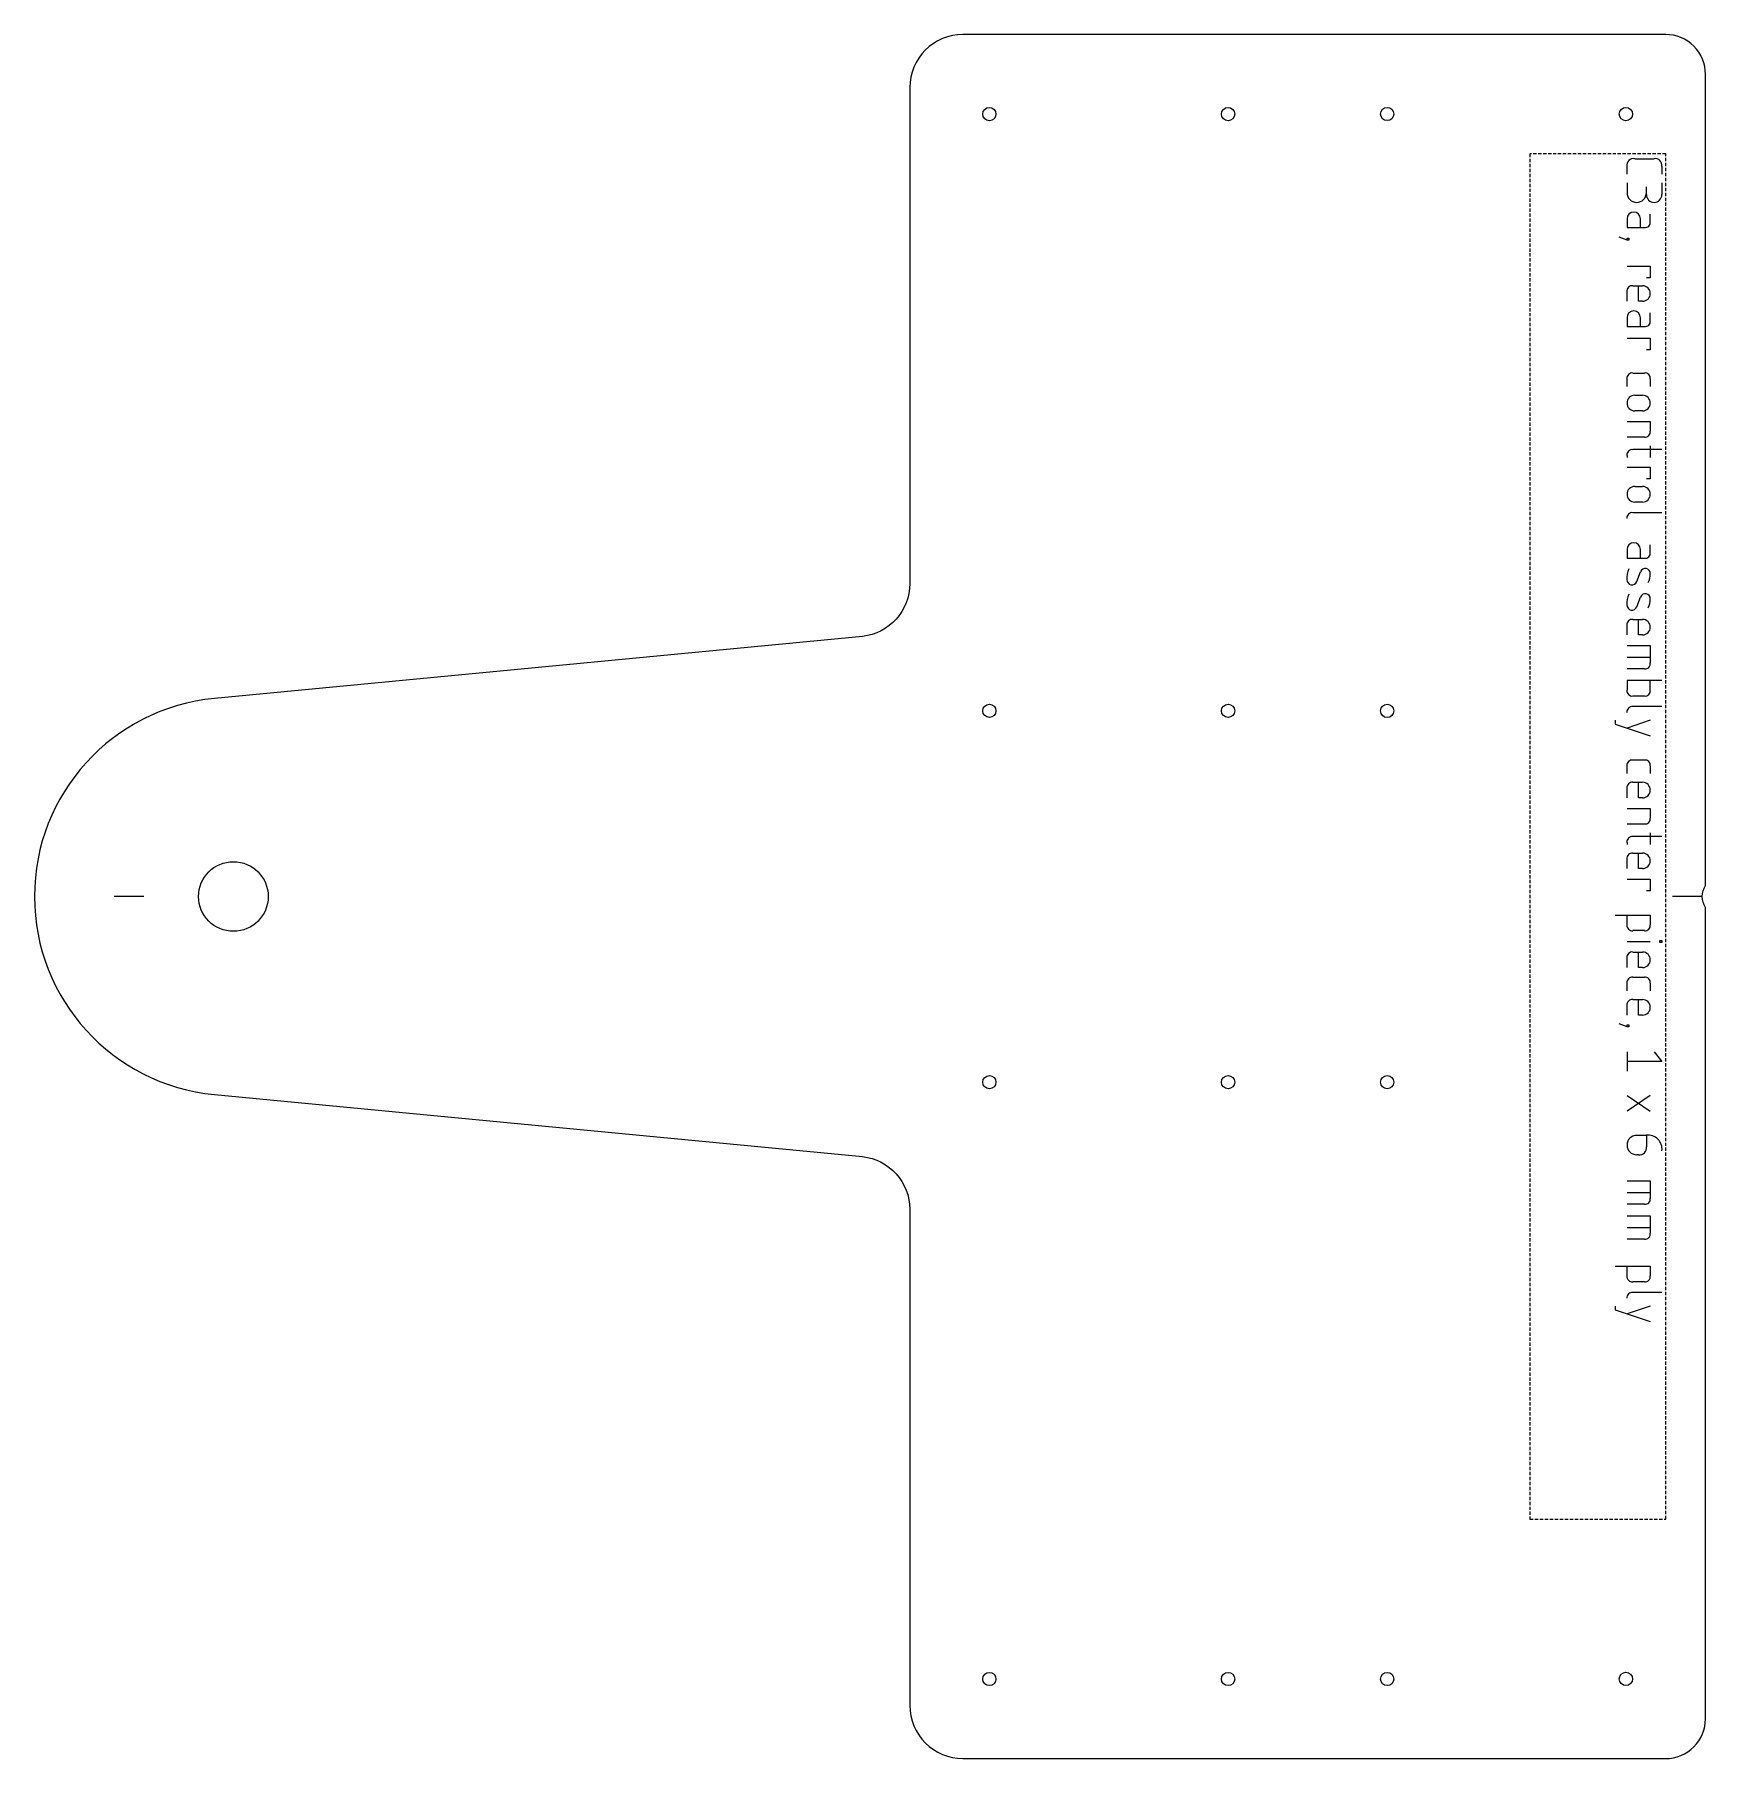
# Model space of a CAD drawing. Header units: millimetres. Extents: x -971 to -719, y -1133 to -873.
import ezdxf

# ---------------------------------------------------------------- set-up
doc = ezdxf.new("R2010")
doc.units = ezdxf.units.MM
doc.linetypes.add('DASHED', pattern=[0.75, 0.5, -0.25])
doc.layers.get('0').update_dxf_attribs({"linetype": 'CONTINUOUS'})
doc.layers.add('1', color=7, linetype='DASHED')

msp = doc.modelspace()

# ---------------------------------------------------------------- linework, layer by layer
for p, q in [((-730.37, -894.37), (-730.37, -893.2)), ((-729.2, -892.03), (-726.28, -892.03)), ((-725.11, -893.2), (-725.11, -894.37)), ((-730.37, -895.69), (-730.37, -897.15)), ((-727.45, -897.44), (-727.45, -896.27)), ((-725.11, -895.69), (-725.11, -897.44)), ((-730.37, -901.1), (-730.37, -902.41)), ((-728.33, -902.41), (-728.33, -901.1)), ((-726.86, -901.54), (-726.86, -900.37)), ((-730.37, -904.31), (-731.54, -903.88)), ((-730.37, -902.41), (-727.74, -902.41)), ((-730.37, -904.31), (-730.37, -904.02)), ((-730.37, -904.02), (-730.08, -904.02)), ((-730.08, -904.31), (-730.37, -904.31)), ((-730.08, -904.02), (-730.08, -904.31)), ((-730.37, -908.26), (-726.86, -908.26)), ((-726.86, -908.26), (-726.86, -910.02)), ((-730.37, -913.53), (-730.37, -912.07)), ((-729.5, -911.19), (-728.03, -911.19)), ((-728.62, -913.53), (-728.62, -911.19)), ((-726.86, -910.02), (-727.45, -910.02)), ((-728.03, -913.53), (-728.62, -913.53)), ((-730.37, -916.01), (-730.37, -917.33)), ((-730.37, -917.33), (-727.74, -917.33)), ((-728.33, -917.33), (-728.33, -916.01)), ((-726.86, -916.45), (-726.86, -915.28)), ((-730.37, -919.09), (-726.86, -919.09)), ((-726.86, -919.09), (-726.86, -920.84)), ((-726.86, -920.84), (-727.45, -920.84)), ((-730.37, -926.4), (-730.37, -925.23)), ((-729.5, -924.35), (-727.74, -924.35)), ((-726.86, -925.23), (-726.86, -926.4)), ((-729.2, -927.71), (-728.03, -927.71)), ((-728.03, -930.05), (-729.2, -930.05)), ((-730.37, -931.66), (-726.86, -931.66)), ((-726.86, -931.66), (-726.86, -933.13)), ((-727.74, -934), (-730.37, -934)), ((-725.11, -935.9), (-729.5, -935.9)), ((-726.86, -935.32), (-726.86, -937.07)), ((-730.37, -936.78), (-730.37, -937.07)), ((-730.37, -938.54), (-726.86, -938.54)), ((-726.86, -940.29), (-727.45, -940.29)), ((-726.86, -938.54), (-726.86, -940.29)), ((-729.2, -941.46), (-728.03, -941.46)), ((-725.11, -945.41), (-729.5, -945.41)), ((-728.03, -943.8), (-729.2, -943.8)), ((-730.37, -950.97), (-730.37, -952.28)), ((-728.33, -952.28), (-728.33, -950.97)), ((-726.86, -951.41), (-726.86, -950.24)), ((-730.37, -952.28), (-727.74, -952.28)), ((-728.91, -955.79), (-728.33, -954.33)), ((-728.91, -959.6), (-728.33, -958.13)), ((-729.5, -961.5), (-728.03, -961.5)), ((-728.62, -963.84), (-728.62, -961.5)), ((-730.37, -963.84), (-730.37, -962.38)), ((-728.03, -963.84), (-728.62, -963.84)), ((-730.37, -965.45), (-726.86, -965.45)), ((-726.86, -965.45), (-726.86, -968.08)), ((-730.37, -967.2), (-726.86, -967.2)), ((-727.74, -968.96), (-730.37, -968.96)), ((-725.11, -970.71), (-730.37, -970.71)), ((-730.37, -970.71), (-730.37, -972.17)), ((-726.86, -972.17), (-726.86, -970.71)), ((-729.5, -973.05), (-727.74, -973.05)), ((-725.11, -974.66), (-729.5, -974.66)), ((-732.13, -976.71), (-732.13, -977.29)), ((-732.13, -977.29), (-726.86, -979.05)), ((-726.86, -976.71), (-730.37, -977.88)), ((-729.5, -982.7), (-727.74, -982.7)), ((-730.37, -984.75), (-730.37, -983.58)), ((-726.86, -983.58), (-726.86, -984.75)), ((-730.37, -988.41), (-730.37, -986.95)), ((-729.5, -986.07), (-728.03, -986.07)), ((-728.62, -988.41), (-728.62, -986.07)), ((-730.37, -990.02), (-726.86, -990.02)), ((-728.03, -988.41), (-728.62, -988.41)), ((-726.86, -990.02), (-726.86, -991.48)), ((-727.74, -992.36), (-730.37, -992.36)), ((-730.37, -995.14), (-730.37, -995.43)), ((-725.11, -994.26), (-729.5, -994.26)), ((-726.86, -993.67), (-726.86, -995.43)), ((-730.37, -999.08), (-730.37, -997.62)), ((-729.5, -996.74), (-728.03, -996.74)), ((-728.62, -999.08), (-728.62, -996.74)), ((-730.37, -1000.69), (-726.86, -1000.69)), ((-728.03, -999.08), (-728.62, -999.08)), ((-726.86, -1000.69), (-726.86, -1002.45)), ((-954.03, -1003.29), (-958.53, -1003.29)), ((-726.86, -1002.45), (-727.45, -1002.45)), ((-719.03, -1003.29), (-723.53, -1003.29)), ((-732.13, -1006.1), (-726.86, -1006.1)), ((-730.37, -1007.57), (-730.37, -1006.1)), ((-726.86, -1006.1), (-726.86, -1007.57)), ((-727.74, -1008.44), (-729.5, -1008.44)), ((-730.37, -1010.05), (-726.86, -1010.05)), ((-725.4, -1009.91), (-725.11, -1009.91)), ((-725.4, -1010.2), (-725.4, -1009.91)), ((-725.11, -1010.2), (-725.4, -1010.2)), ((-725.11, -1009.91), (-725.11, -1010.2)), ((-730.37, -1014), (-730.37, -1012.54)), ((-729.5, -1011.66), (-728.03, -1011.66)), ((-728.62, -1014), (-728.62, -1011.66)), ((-730.37, -1017.51), (-730.37, -1016.34)), ((-729.5, -1015.46), (-727.74, -1015.46)), ((-728.03, -1014), (-728.62, -1014)), ((-726.86, -1016.34), (-726.86, -1017.51)), ((-729.5, -1018.83), (-728.03, -1018.83)), ((-728.62, -1021.17), (-728.62, -1018.83)), ((-730.37, -1021.17), (-730.37, -1019.71)), ((-728.03, -1021.17), (-728.62, -1021.17)), ((-730.37, -1022.92), (-731.54, -1022.48)), ((-730.37, -1022.92), (-730.37, -1022.63)), ((-730.37, -1022.63), (-730.08, -1022.63)), ((-730.08, -1022.92), (-730.37, -1022.92)), ((-730.08, -1022.63), (-730.08, -1022.92)), ((-730.37, -1026.73), (-730.37, -1029.65)), ((-726.28, -1026.73), (-725.11, -1028.19)), ((-725.11, -1028.19), (-730.37, -1028.19)), ((-730.37, -1033.31), (-726.86, -1035.65)), ((-726.86, -1033.31), (-730.37, -1035.65)), ((-728.91, -1039.3), (-727.45, -1039.3)), ((-727.45, -1039.3), (-727.45, -1041.06)), ((-728.62, -1042.23), (-728.91, -1042.23)), ((-730.37, -1046.18), (-726.86, -1046.18)), ((-726.86, -1046.18), (-726.86, -1048.81)), ((-730.37, -1047.93), (-726.86, -1047.93)), ((-727.74, -1049.69), (-730.37, -1049.69)), ((-730.37, -1051.44), (-726.86, -1051.44)), ((-726.86, -1051.44), (-726.86, -1054.07)), ((-730.37, -1053.2), (-726.86, -1053.2)), ((-727.74, -1054.95), (-730.37, -1054.95)), ((-732.13, -1059.05), (-726.86, -1059.05)), ((-730.37, -1060.51), (-730.37, -1059.05)), ((-726.86, -1059.05), (-726.86, -1060.51)), ((-727.74, -1061.39), (-729.5, -1061.39)), ((-725.11, -1063), (-729.5, -1063)), ((-732.13, -1065.04), (-732.13, -1065.63)), ((-732.13, -1065.63), (-726.86, -1067.38)), ((-726.86, -1065.04), (-730.37, -1066.21))]:
    msp.add_line(p, q)
msp.add_lwpolyline([(-718.53, -879.3, 0.414214), (-724.53, -873.3), (-830.53, -873.3, 0.414214), (-838.53, -881.3), (-838.53, -956.11, -0.382722), (-845.66, -964.07), (-943.39, -973.42, 0.908816), (-943.39, -1033.15), (-845.66, -1042.51, -0.382722), (-838.53, -1050.46), (-838.53, -1125.28, 0.414214), (-830.53, -1133.28), (-724.53, -1133.28, 0.414214), (-718.53, -1127.28), (-718.53, -1004.95, -0.301511), (-718.53, -1001.63)], format="xyb", close=True)
for centre, radius in [((-826.53, -885.3), 1), ((-790.53, -885.3), 1), ((-766.53, -885.29), 1), ((-730.53, -885.3), 1), ((-826.53, -975.29), 1), ((-790.53, -975.29), 1), ((-766.53, -975.3), 1), ((-940.53, -1003.29), 5.25), ((-826.53, -1031.29), 1), ((-790.53, -1031.29), 1), ((-766.53, -1031.28), 1), ((-826.53, -1121.29), 1), ((-790.53, -1121.29), 1), ((-766.53, -1121.29), 1), ((-730.53, -1121.28), 1)]:
    msp.add_circle(centre, radius)
for centre, radius, start, end in [((-729.35, -893.06), 1.04, 82.2314, 187.7686), ((-726.14, -893.06), 1.04, -7.7686, 97.7686), ((-728.91, -897.15), 1.46, -180, 0), ((-726.28, -897.44), 1.17, -180, 0), ((-729.35, -901.1), 1.02, 0, 180), ((-727.64, -901.64), 0.779, -97.7686, 7.7686), ((-729.6, -911.96), 0.779, 82.2314, 187.7686), ((-728.03, -912.36), 1.17, -90, 90), ((-729.35, -916.01), 1.02, 0, 180), ((-727.64, -916.56), 0.779, -97.7686, 7.7686), ((-729.6, -925.12), 0.779, 82.2314, 187.7686), ((-727.64, -925.12), 0.779, -7.7686, 97.7686), ((-729.2, -928.88), 1.17, 90, 270), ((-728.03, -928.88), 1.17, -90, 90), ((-727.64, -933.23), 0.779, -97.7686, 7.7686), ((-729.6, -936.68), 0.779, 82.2314, 187.7686), ((-729.2, -942.63), 1.17, 90, 270), ((-728.03, -942.63), 1.17, -90, 90), ((-729.6, -946.18), 0.779, 82.2314, 187.7686), ((-729.35, -950.97), 1.02, 0, 180), ((-727.64, -951.51), 0.779, -97.7686, 7.7686), ((-727.28, -955.23), 3.11, 154.4468, 184.9435), ((-727.61, -954.57), 0.752, -4.1274, 161.5075), ((-729.62, -955.55), 0.753, 176.3821, 340.998), ((-729.58, -954.71), 2.72, -26.8899, 1.8323), ((-727.28, -959.04), 3.11, 154.4468, 184.9435), ((-729.62, -959.35), 0.753, 176.3821, 340.998), ((-727.61, -958.37), 0.752, -4.1274, 161.5075), ((-729.58, -958.51), 2.72, -26.8899, 1.8323), ((-729.6, -962.27), 0.779, 82.2314, 187.7686), ((-728.03, -962.67), 1.17, -90, 90), ((-727.64, -968.18), 0.779, -97.7686, 7.7686), ((-729.6, -972.28), 0.779, 172.2314, 277.7686), ((-727.64, -972.28), 0.779, -97.7686, 7.7686), ((-729.6, -975.43), 0.779, 82.2314, 187.7686), ((-729.6, -983.48), 0.779, 82.2314, 187.7686), ((-727.64, -983.48), 0.779, -7.7686, 97.7686), ((-729.6, -986.84), 0.779, 82.2314, 187.7686), ((-728.03, -987.24), 1.17, -90, 90), ((-727.64, -991.58), 0.779, -97.7686, 7.7686), ((-729.6, -995.03), 0.779, 82.2314, 187.7686), ((-729.6, -997.52), 0.779, 82.2314, 187.7686), ((-728.03, -997.91), 1.17, -90, 90), ((-729.6, -1007.67), 0.779, 172.2314, 277.7686), ((-727.64, -1007.67), 0.779, -97.7686, 7.7686), ((-729.6, -1012.43), 0.779, 82.2314, 187.7686), ((-728.03, -1012.83), 1.17, -90, 90), ((-729.6, -1016.24), 0.779, 82.2314, 187.7686), ((-727.64, -1016.24), 0.779, -7.7686, 97.7686), ((-729.6, -1019.6), 0.779, 82.2314, 187.7686), ((-728.03, -1020), 1.17, -90, 90), ((-728.91, -1040.77), 1.46, 90, 270), ((-727.17, -1041.36), 2.08, -7.7686, 97.7686), ((-728.48, -1041.2), 1.04, -97.7686, 7.7686), ((-727.64, -1048.91), 0.779, -97.7686, 7.7686), ((-727.64, -1054.18), 0.779, -97.7686, 7.7686), ((-729.6, -1060.61), 0.779, 172.2314, 277.7686), ((-727.64, -1060.61), 0.779, -97.7686, 7.7686), ((-729.6, -1063.77), 0.779, 82.2314, 187.7686)]:
    msp.add_arc(centre, radius, start, end)
at = {"layer": '1'}
for p, q in [((-745, -891.3), (-745, -1097.16)), ((-724.53, -891.3), (-745, -891.3)), ((-724.53, -1097.16), (-724.53, -891.3)), ((-745, -1097.16), (-724.53, -1097.16))]:
    msp.add_line(p, q, dxfattribs=at)

doc.saveas('drawing.dxf')
